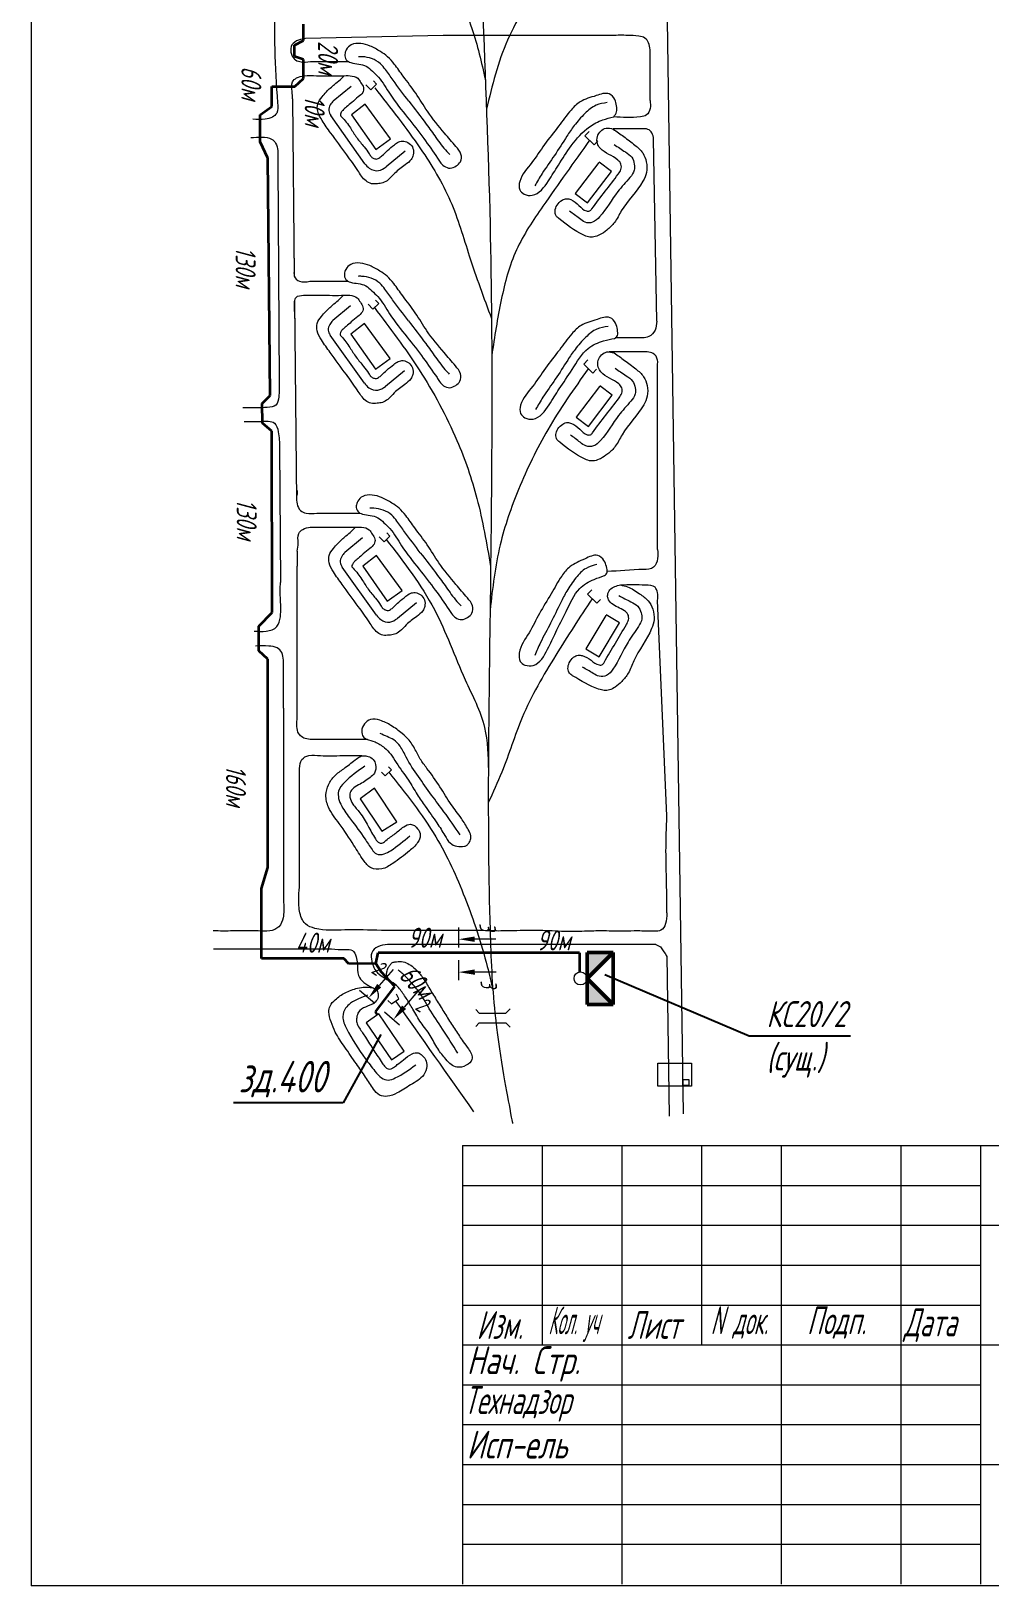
# Model space of a CAD drawing. Header units: millimetres. Extents: x 13096 to 18634, y -492 to 9335.
# Drawn here: x 13145 to 13632, y 790 to 1580 of the extents above; entities that cross this region are included whole.
import ezdxf
from ezdxf import colors
from ezdxf.entities.mleader import LeaderData, LeaderLine
from ezdxf.math import Vec2, Vec3

# ---------------------------------------------------------------- set-up
doc = ezdxf.new("R2010")
doc.units = ezdxf.units.MM
for name, color, linetype, lineweight in [('Линия выноска', 137, 'Continuous', 20), ('Линия связи (Вновь)', 3, 'Continuous', 60), ('Рамка толстая', 7, 'Continuous', 60), ('Строительный', 251, 'Continuous', 13), ('ТаБлица', 253, 'Continuous', 25), ('текст', 7, 'Continuous', 25), ('Щиты пульты (Вновь)', 5, 'Continuous', 50), ('Элемент эл. схем', 7, 'Continuous', 35)]:
    doc.layers.add(name, color=color, linetype=linetype, lineweight=lineweight)
doc.styles.add('Simplex', font='simplex.shx', dxfattribs={"width": 0.7, "oblique": 15})

# ---------------------------------------------------------------- blocks, each defined once
blk = doc.blocks.new('_None')
blk = doc.blocks.new('A$C4BB167BF')
at = {"layer": 'Щиты пульты (Вновь)', "true_color": 0xc7c8ca}
h = blk.add_hatch(color=9, dxfattribs=at)
h.paths.add_polyline_path([(0, 3), (0, 0), (3, 3)])
h.paths.add_polyline_path([(6, 3), (3, 3), (6, 0)])
at = {"layer": 'Щиты пульты (Вновь)', "color": 252, "true_color": 0x939598}
for p, q in [((0, 3), (0, 0)), ((6, 3), (0, 3)), ((0, 0), (3, 3)), ((3, 3), (6, 0)), ((6, 0), (6, 3)), ((0, 0), (6, 0))]:
    blk.add_line(p, q, dxfattribs=at)

msp = doc.modelspace()

# ---------------------------------------------------------------- linework, layer by layer
at = {"color": 18, "lineweight": 20, "true_color": 0x000000}
for p, q in [((13462.03855, 1115.93681), (13464.42842, 1114.76385)), ((13464.42842, 1114.76385), (13466.24351, 1112.34621)), ((13466.24351, 1112.34621), (13466.8894, 1111.39311)), ((13466.8894, 1111.39311), (13467.686, 1109.85004)), ((13363.86303, 1013.8227), (14113.11303, 1013.8227)), ((13363.86303, 1013.8227), (13363.86303, 791.0727)), ((13404.36303, 1013.8227), (13404.36303, 912.5727)), ((13444.86303, 1013.8227), (13444.86303, 791.0727)), ((13485.36303, 1013.8227), (13485.36303, 912.5727)), ((13525.86303, 1013.8227), (13525.86303, 791.0727)), ((13586.61303, 1013.8227), (13586.61303, 791.0727)), ((13627.11303, 1013.8227), (13627.11303, 791.0727)), ((13363.86303, 993.5727), (13627.11303, 993.5727)), ((13363.86303, 973.3227), (13627.11303, 973.3227)), ((13627.11303, 973.3227), (14113.11303, 973.3227)), ((13363.86303, 953.0727), (13627.11303, 953.0727)), ((13363.86303, 932.8227), (13627.11303, 932.8227)), ((13363.86303, 912.5727), (14113.11303, 912.5727)), ((13363.86303, 892.3227), (13627.11303, 892.3227)), ((13363.86303, 872.0727), (13627.11303, 872.0727)), ((13363.86303, 851.8227), (13627.11303, 851.8227)), ((13627.11303, 851.8227), (14113.11303, 851.8227)), ((13363.86303, 831.5727), (13627.11303, 831.5727)), ((13363.86303, 811.3227), (13627.11303, 811.3227))]:
    msp.add_line(p, q, dxfattribs=at)
for points in [[(13463.16458, 1055.66044), (13480.20995, 1055.66044), (13480.20995, 1043.98984), (13463.1074, 1043.98984)], [(13475.81958, 1047.41621), (13478.88568, 1047.41621), (13478.88568, 1044.3331), (13475.81958, 1044.3331)]]:
    msp.add_lwpolyline(points, close=True, dxfattribs=at)
at = {"layer": 'Линия связи (Вновь)', "color": 18, "lineweight": 35, "true_color": 0x000000}
for p, q in [((13282.98985, 1575.16981), (13282.98985, 1583.53185)), ((13278.54919, 1572.80881), (13282.98985, 1575.16981)), ((13278.54919, 1567.16986), (13278.54919, 1572.80881)), ((13283.12728, 1565.50379), (13278.54919, 1567.16986)), ((13283.12728, 1555.88733), (13283.12728, 1565.50379)), ((13266.97934, 1551.90475), (13278.65504, 1551.90475)), ((13266.97934, 1541.68046), (13266.97934, 1551.90475)), ((13278.65504, 1551.90475), (13283.12728, 1555.88733)), ((13261.07384, 1537.48996), (13266.97934, 1541.68046)), ((13261.07384, 1523.76547), (13261.07384, 1537.48996)), ((13265.01622, 1515.42546), (13261.07384, 1523.76547)), ((13266.13819, 1394.97221), (13265.01622, 1515.42546)), ((13262.12142, 1390.75506), (13266.13819, 1394.97221)), ((13262.14933, 1380.91783), (13262.12142, 1390.75506)), ((13266.93979, 1376.78037), (13262.14933, 1380.91783)), ((13267.11985, 1284.62829), (13266.93979, 1376.78037)), ((13260.419, 1277.71482), (13267.11985, 1284.62829)), ((13260.44729, 1265.09471), (13260.419, 1277.71482)), ((13264.90395, 1260.97901), (13260.44729, 1265.09471)), ((13264.86158, 1155.08855), (13264.90395, 1260.97901)), ((13261.75696, 1144.4181), (13264.86158, 1155.08855)), ((13261.792, 1108.84227), (13261.75563, 1144.45853)), ((13303.48635, 1108.86298), (13261.792, 1108.84227)), ((13306.18052, 1106.14616), (13303.48635, 1108.86298)), ((13319.77861, 1106.32142), (13306.18052, 1106.14616)), ((13319.77861, 1106.32142), (13320.96809, 1111.83494)), ((13322.45926, 1102.15004), (13319.77861, 1106.32142)), ((13423.34105, 1111.83494), (13320.96809, 1111.83494)), ((13423.34105, 1111.83494), (13423.34105, 1102.00432)), ((13329.46607, 1094.69307), (13322.45926, 1102.15004)), ((13319.71834, 1081.78413), (13329.46607, 1094.69307)), ((13320.68727, 1080.32577), (13319.71834, 1081.78413))]:
    msp.add_line(p, q, dxfattribs=at)
at = {"layer": 'Рамка толстая', "color": 18, "lineweight": 20, "true_color": 0x000000}
for p in [(13144.63392, 2123.26936), (14113.25892, 790.14436)]:
    msp.add_line(p, (13144.63392, 790.14436), dxfattribs=at)
at = {"layer": 'Строительный', "color": 18, "lineweight": 20, "true_color": 0x000000}
for p, q in [((13461.53734, 2010.26172), (13476.07845, 1029.96655)), ((13353.95694, 1577.83679), (13284.14874, 1576.24875)), ((13440.07104, 1577.83679), (13353.95694, 1577.83679)), ((13459.20806, 1544.75906), (13459.20806, 1570.55757)), ((13307.28774, 1551.92515), (13298.18792, 1544.47034)), ((13314.8049, 1552.75), (13317.31049, 1550.24441)), ((13317.31049, 1550.24441), (13320.20298, 1553.1369)), ((13320.20298, 1553.1369), (13318.56618, 1554.7737)), ((13277.50112, 1545.60872), (13278.39791, 1455.52909)), ((13314.27756, 1512.66319), (13296.91382, 1537.05942)), ((13426.10663, 1526.81989), (13428.30487, 1529.0728)), ((13430.76297, 1522.27655), (13426.10663, 1526.81989)), ((13444.36368, 1530.42296), (13440.46416, 1530.42296)), ((13462.53601, 1432.68897), (13460.96095, 1525.09389)), ((13334.71612, 1518.98086), (13324.99557, 1511.0422)), ((13432.6562, 1524.21687), (13430.76297, 1522.27655)), ((13269.96834, 1512.9831), (13270.70975, 1401.37852)), ((13278.52595, 1442.6671), (13279.53465, 1341.34619)), ((13307.02989, 1440.38866), (13297.93007, 1432.93386)), ((13315.87419, 1441.31172), (13318.37978, 1438.80613)), ((13318.37978, 1438.80613), (13321.27226, 1441.69862)), ((13321.27226, 1441.69862), (13319.63546, 1443.33542)), ((13314.01972, 1401.1267), (13296.65597, 1425.52294)), ((13455.37913, 1424.14345), (13441.47579, 1424.14345)), ((13457.67751, 1417.06367), (13438.43384, 1417.06367)), ((13334.45827, 1407.44437), (13324.73772, 1399.50572)), ((13425.44023, 1410.78798), (13427.63847, 1413.0409)), ((13430.09657, 1406.24464), (13425.44023, 1410.78798)), ((13431.98981, 1408.18497), (13430.09657, 1406.24464)), ((13462.97764, 1316.68186), (13462.97764, 1410.27033)), ((13270.83218, 1368.4429), (13271.3078, 1299.83625)), ((13313.11055, 1322.55729), (13304.01073, 1315.10248)), ((13321.58216, 1323.10405), (13324.08775, 1320.59846)), ((13324.08775, 1320.59846), (13326.98024, 1323.49095)), ((13326.98024, 1323.49095), (13325.34343, 1325.12775)), ((13279.78864, 1315.83414), (13279.86497, 1308.16634)), ((13279.86497, 1233.00905), (13279.86497, 1308.16634)), ((13320.10038, 1283.29533), (13302.73664, 1307.69157)), ((13427.39808, 1293.89164), (13429.59632, 1296.14456)), ((13340.53894, 1289.613), (13330.81838, 1281.67434)), ((13432.05442, 1289.3483), (13427.39808, 1293.89164)), ((13433.94765, 1291.28863), (13432.05442, 1289.3483)), ((13467.72396, 1181.27866), (13462.97764, 1290.76135)), ((13272.88003, 1236.11636), (13272.88003, 1260.38295)), ((13272.88003, 1236.11636), (13272.88003, 1139.09374)), ((13281.09441, 1146.78936), (13281.09441, 1201.53904)), ((13324.55539, 1201.61662), (13322.67012, 1203.50189)), ((13327.70814, 1204.76936), (13324.55539, 1201.61662)), ((13327.70814, 1204.76936), (13326.18473, 1206.29277)), ((13237.40204, 1113.86519), (13297.37182, 1113.86519)), ((13462.03855, 1115.93681), (13329.34689, 1115.93681)), ((13467.72396, 1110.16158), (13468.92497, 1028.78017)), ((13331.54047, 1088.39041), (13330.3399, 1090.69117)), ((13325.95283, 1087.60954), (13327.77568, 1085.78669)), ((13327.77568, 1085.78669), (13331.54047, 1088.39041)), ((13370.59656, 1082.95018), (13372.39976, 1081.14698)), ((13385.95615, 1081.14698), (13388.09471, 1083.28554)), ((13370.59656, 1074.30801), (13372.39976, 1076.11121)), ((13372.39976, 1081.14698), (13385.95615, 1081.14698)), ((13372.39976, 1076.11121), (13385.95615, 1076.11121)), ((13385.95615, 1076.11121), (13388.09471, 1073.97265))]:
    msp.add_line(p, q, dxfattribs=at)
for points in [[(13314.32039, 1542.93927), (13307.41075, 1537.52163), (13319.83062, 1519.78326), (13327.35251, 1525.20089), (13314.32039, 1542.93927)], [(13433.12813, 1513.19637), (13421.17543, 1497.4981), (13427.43088, 1492.73519), (13439.56593, 1508.67294), (13433.31048, 1513.43586)], [(13314.06254, 1431.40278), (13307.1529, 1425.98515), (13319.57277, 1408.24678), (13327.09466, 1413.66441), (13314.06254, 1431.40278)], [(13433.54901, 1399.52285), (13421.5963, 1383.82459), (13427.85175, 1379.06167), (13439.98681, 1394.99943), (13433.73136, 1399.76235)], [(13320.14321, 1313.57141), (13313.23356, 1308.15378), (13325.65343, 1290.4154), (13333.17532, 1295.83304), (13320.14321, 1313.57141)], [(13436.63349, 1283.12594), (13426.62207, 1266.12377), (13433.39711, 1262.13441), (13443.56126, 1279.39597), (13436.78623, 1283.38533)], [(13319.22947, 1195.33163), (13311.86122, 1189.90754), (13322.8748, 1173.48028), (13330.47573, 1178.36198), (13319.22947, 1195.33163)], [(13321.30199, 1080.73434), (13314.83423, 1076.24708), (13327.8577, 1057.47555), (13334.14546, 1061.83793), (13321.30199, 1080.73434)]]:
    msp.add_lwpolyline(points, dxfattribs=at)
msp.add_open_spline([(13404.45068, 2059.43562), (13395.06364, 2045.25591), (13404.45068, 2059.43562), (13368.1513, 1993.65141), (13371.93329, 1860.77405), (13368.14568, 1688.59428), (13380.10736, 1490.54367), (13378.1932, 1296.71058), (13376.06045, 1162.7757), (13379.64698, 1075.81382), (13389.28079, 1025.13676), (13389.28079, 1025.13676), (13389.28079, 1025.13676), (13389.28079, 1025.13676), (13389.28079, 1025.13676), (13389.28079, 1025.13676), (13389.28079, 1025.13676), (13389.28079, 1025.13676), (13389.28079, 1025.13676)], degree=3, knots=[0, 0, 0, 0, 25.836333109, 49.871244762, 76.873917157, 116.334767859, 166.936096042, 211.721259242, 248.246118291, 257.850777941, 271.152471293, 282.284588503, 290.662390358, 305.749777897, 312.760031631, 324.633986925, 330.142951601, 332.123990533, 332.123990533, 332.123990533, 332.123990533], dxfattribs=at)
for points in [[(13318.40862, 1667.75266), (13339.86701, 1640.63217), (13356.93031, 1608.34589), (13368.57578, 1581.39692), (13375.4801, 1555.3096)], [(13427.0805, 1638.20095), (13405.97676, 1607.74658), (13386.7489, 1575.41811), (13376.04626, 1540.33345)], [(13268.19958, 1596.47153), (13269.90947, 1543.54446), (13269.44126, 1538.38368), (13267.37285, 1536.31527), (13263.55782, 1535.25502), (13257.25281, 1535.25502)], [(13284.14874, 1576.24875), (13280.58916, 1575.40793), (13277.12708, 1572.96903), (13276.68322, 1569.24416), (13278.41426, 1565.81941), (13281.25495, 1564.48909), (13286.62561, 1564.48909)], [(13351.17673, 1515.53657), (13344.21699, 1525.41105), (13335.98687, 1536.0788), (13327.07516, 1547.9288), (13321.10967, 1556.63934), (13318.11191, 1559.6371), (13314.94603, 1562.19231), (13311.1724, 1563.27236), (13307.18808, 1563.99897), (13304.81227, 1565.429), (13304.08497, 1568.17748), (13304.81227, 1570.51527), (13307.31363, 1573.01663), (13312.14941, 1573.68252), (13316.95589, 1572.41886), (13322.12898, 1569.63234), (13325.7971, 1567.01022), (13329.19681, 1563.2989), (13333.76092, 1557.0443), (13340.13583, 1548.4008), (13346.02242, 1539.26185), (13354.73613, 1528.23551), (13360.54594, 1521.43055), (13363.09895, 1517.48608), (13362.78352, 1513.66545), (13360.65709, 1511.53903), (13357.64703, 1510.38436), (13354.48717, 1511.41582), (13352.47806, 1513.47152), (13351.17673, 1515.53657)], [(13459.20806, 1570.55757), (13458.45543, 1573.98389), (13456.59735, 1576.45548), (13453.4332, 1577.44045), (13447.80968, 1577.83679), (13440.07104, 1577.83679)], [(13286.62561, 1564.48909), (13292.74961, 1564.48909), (13299.31785, 1564.48909), (13303.77486, 1564.48909), (13305.98529, 1564.48909)], [(13336.61026, 1544.38415), (13328.61191, 1555.04171), (13324.72278, 1560.46544), (13322.16248, 1563.42367), (13317.70103, 1566.03187), (13312.94911, 1566.96193), (13311.03167, 1566.96193)], [(13277.50112, 1545.60872), (13277.23686, 1549.34727), (13277.50112, 1554.19081), (13279.56954, 1556.25923), (13283.38456, 1557.31948), (13289.68958, 1557.31948)], [(13289.68958, 1557.31948), (13296.54471, 1557.31948), (13302.64824, 1557.31948), (13306.78559, 1557.31948), (13310.61623, 1556.03217), (13312.20553, 1553.79296), (13313.55418, 1551.30077), (13313.14666, 1548.81728), (13310.92689, 1546.59751), (13307.60433, 1543.78789), (13304.9777, 1541.52648), (13302.99845, 1539.73667), (13302.08559, 1538.3974), (13301.87446, 1537.2758), (13302.42205, 1536.5183), (13306.86474, 1530.83238), (13310.1357, 1525.8767), (13313.85237, 1521.22304), (13316.43482, 1517.7397), (13317.58701, 1516.09691), (13318.872, 1515.29021), (13320.4956, 1515.09071), (13321.38989, 1515.54176), (13323.02805, 1516.75979), (13325.72503, 1519.35068), (13329.26545, 1522.24302), (13331.46591, 1523.73081), (13333.99977, 1524.13052), (13336.80035, 1522.97581), (13338.70174, 1520.44435), (13338.83122, 1517.14217), (13337.80278, 1514.83026), (13334.77402, 1512.04834), (13329.47085, 1507.81183), (13326.12958, 1504.47057), (13323.41684, 1502.93928), (13320.69168, 1502.50498), (13317.60018, 1502.50498), (13314.85771, 1503.87491), (13310.64491, 1509.23115), (13305.09877, 1517.08674), (13296.86702, 1528.30458), (13292.47589, 1534.62999), (13290.30759, 1539.3016), (13290.30759, 1542.96193), (13292.46703, 1546.58305), (13294.66863, 1549.15479)], [(13294.66863, 1549.15479), (13298.79468, 1552.92747), (13301.67757, 1555.33251), (13303.69764, 1557.35258)], [(13319.33495, 1551.11244), (13342.50649, 1520.24625), (13357.67063, 1493.77336), (13367.32544, 1465.80088), (13378.60481, 1433.98446)], [(13440.71083, 1536.45164), (13435.15597, 1534.87714), (13428.4179, 1531.43796), (13419.15092, 1521.71453), (13412.58975, 1511.90194), (13407.49604, 1503.87619), (13399.3203, 1496.59013), (13395.12849, 1497.22994), (13392.97151, 1499.38692), (13392.97151, 1503.63304), (13399.12079, 1513.27569), (13405.55394, 1522.39984), (13412.65985, 1531.66091), (13419.03252, 1539.92612), (13423.72875, 1544.13442), (13431.82128, 1547.21714), (13438.40009, 1548.08961), (13441.25151, 1545.23819), (13442.12615, 1542.0405), (13442.12615, 1539.01593), (13440.71083, 1536.45164)], [(13298.18792, 1544.47034), (13296.69434, 1542.54616), (13295.91913, 1539.65678), (13296.91382, 1537.05942)], [(13336.61026, 1544.38415), (13345.41634, 1532.8122), (13350.3954, 1525.94286), (13355.9277, 1518.83664), (13357.42864, 1517.33569)], [(13437.42774, 1543.6619), (13431.77997, 1542.32983), (13426.06206, 1538.15531), (13420.64785, 1531.99334), (13416.9092, 1526.59472), (13410.60703, 1516.87324), (13404.32039, 1507.66092), (13400.60062, 1501.43367)], [(13459.20806, 1544.75906), (13459.20806, 1540.64572), (13457.41828, 1537.39869), (13454.23588, 1536.45164), (13440.71083, 1536.45164)], [(13256.27231, 1525.95347), (13261.99612, 1526.10156), (13266.83967, 1525.17155), (13268.90809, 1523.10314), (13269.96834, 1519.28811), (13269.96834, 1512.9831)], [(13428.4348, 1524.54822), (13404.71349, 1491.02625), (13391.28827, 1468.8323), (13383.58277, 1443.57314), (13378.72589, 1415.23895)], [(13440.46416, 1530.21125), (13436.79459, 1530.68448), (13434.15872, 1529.23423), (13432.41433, 1526.44692), (13432.41433, 1522.91919), (13433.80687, 1520.53425), (13442.85835, 1514.47251), (13444.39179, 1512.42884), (13444.39179, 1509.71189), (13443.03202, 1507.3781), (13429.50765, 1489.6411), (13428.50364, 1488.63709), (13426.87341, 1488.63709), (13423.05757, 1491.46915), (13418.86635, 1494.39114), (13416.86738, 1494.852), (13414.43787, 1494.0839), (13411.90905, 1491.55507), (13410.89302, 1488.69888), (13411.41581, 1486.24095), (13412.82979, 1484.82696), (13425.13832, 1476.48186), (13427.9009, 1475.45788), (13430.59586, 1475.45788), (13433.54953, 1476.47022), (13437.21466, 1478.88262), (13441.07665, 1482.74461), (13444.56188, 1488.63644), (13455.53091, 1503.79267), (13457.33424, 1508.18635), (13457.23518, 1513.57459), (13455.47795, 1518.10697), (13451.51773, 1522.06719), (13445.81467, 1526.41406), (13440.46416, 1530.21125)], [(13460.96095, 1525.09389), (13460.12325, 1528.26172), (13458.03481, 1530.09228), (13454.99665, 1530.42296), (13444.36368, 1530.42296)], [(13440.9668, 1522.42127), (13446.61886, 1518.62378), (13449.8911, 1515.91599), (13451.18017, 1512.41569), (13451.18017, 1509.36184), (13448.96741, 1505.69644), (13442.7845, 1498.44877), (13433.54202, 1485.69026), (13429.93201, 1482.91257), (13426.20026, 1482.91257), (13423.25281, 1484.78627), (13418.26161, 1488.51448)], [(13314.27756, 1512.66319), (13316.48712, 1510.37915), (13321.17021, 1509.14851), (13324.99557, 1511.0422)], [(13278.30704, 1464.65667), (13278.31637, 1463.71901), (13278.33585, 1461.76298), (13278.3662, 1458.71438), (13278.39791, 1455.52909), (13280.9971, 1452.95261), (13286.36776, 1452.95261)], [(13350.91888, 1404.00009), (13343.95914, 1413.87457), (13335.72902, 1424.54232), (13326.81731, 1436.39232), (13320.85183, 1445.10286), (13317.85407, 1448.10062), (13314.68818, 1450.65582), (13310.91455, 1451.73588), (13306.93023, 1452.46249), (13304.55442, 1453.89251), (13303.82712, 1456.641), (13304.55442, 1458.97878), (13307.05578, 1461.48014), (13311.89156, 1462.14604), (13316.69805, 1460.88237), (13321.87113, 1458.09585), (13325.53925, 1455.47374), (13328.93896, 1451.76241), (13333.50307, 1445.50781), (13339.87798, 1436.86432), (13345.76457, 1427.72536), (13354.47828, 1416.69903), (13360.28809, 1409.89407), (13362.8411, 1405.94959), (13362.52567, 1402.12897), (13360.39924, 1400.00254), (13357.38918, 1398.84788), (13354.22932, 1399.87933), (13352.22021, 1401.93503), (13350.91888, 1404.00009)], [(13336.35241, 1432.84767), (13328.35406, 1443.50523), (13324.46493, 1448.92896), (13321.90463, 1451.88719), (13317.44319, 1454.49539), (13312.69126, 1455.42545), (13310.77382, 1455.42545)], [(13278.61138, 1434.08586), (13278.57414, 1437.82666), (13278.52595, 1442.6671), (13279.31169, 1444.72274), (13283.12671, 1445.783), (13289.43173, 1445.783)], [(13286.36776, 1452.95261), (13292.49176, 1452.95261), (13299.06, 1452.95261), (13303.51702, 1452.95261), (13305.72744, 1452.95261)], [(13289.43173, 1445.783), (13296.28686, 1445.783), (13302.39039, 1445.783), (13306.52774, 1445.783), (13310.35838, 1444.49569), (13311.94768, 1442.25648), (13313.29633, 1439.76428), (13312.88882, 1437.2808), (13310.66904, 1435.06102), (13307.34648, 1432.25141), (13304.71985, 1429.99), (13302.7406, 1428.20018), (13301.82774, 1426.86092), (13301.61662, 1425.73931), (13302.1642, 1424.98182), (13306.60689, 1419.29589), (13309.87785, 1414.34022), (13313.59452, 1409.68655), (13316.17697, 1406.20322), (13317.32917, 1404.56042), (13318.61415, 1403.75373), (13320.23775, 1403.55422), (13321.13204, 1404.00528), (13322.7702, 1405.2233), (13325.46718, 1407.81419), (13329.00761, 1410.70654), (13331.20806, 1412.19432), (13333.74192, 1412.59403), (13336.5425, 1411.43933), (13338.44389, 1408.90787), (13338.57337, 1405.60569), (13337.54493, 1403.29377), (13334.51617, 1400.51186), (13329.213, 1396.27535), (13325.87173, 1392.93408), (13323.159, 1391.40279), (13320.43383, 1390.9685), (13317.34233, 1390.9685), (13314.59986, 1392.33843), (13310.38706, 1397.69467), (13304.84093, 1405.55025), (13296.60917, 1416.7681), (13292.21804, 1423.0935), (13290.04974, 1427.76511), (13290.04974, 1431.42544), (13292.20918, 1435.04656), (13294.41078, 1437.6183)], [(13294.41078, 1437.6183), (13298.53683, 1441.39099), (13301.41973, 1443.79603), (13303.43979, 1445.81609)], [(13319.0771, 1439.57595), (13341.80644, 1407.93123), (13361.05081, 1371.99058), (13371.1854, 1342.58819), (13378.15156, 1308.06996)], [(13297.93007, 1432.93386), (13296.43649, 1431.00967), (13295.66128, 1428.1203), (13296.65597, 1425.52294)], [(13336.35241, 1432.84767), (13345.1585, 1421.27572), (13350.13755, 1414.40637), (13355.66985, 1407.30016), (13357.1708, 1405.79921)], [(13441.1317, 1423.86829), (13435.57685, 1422.63177), (13427.75856, 1418.84467), (13419.5718, 1408.04101), (13413.01062, 1398.22843), (13407.91692, 1390.20268), (13399.74117, 1382.91662), (13395.54936, 1383.55643), (13393.39238, 1385.71341), (13393.39238, 1389.95953), (13399.54166, 1399.60218), (13405.97481, 1408.72633), (13413.08073, 1417.9874), (13419.4534, 1426.25261), (13424.14963, 1430.4609), (13432.24215, 1433.54363), (13438.82097, 1434.4161), (13441.67239, 1431.56468), (13442.54703, 1428.36698), (13442.54703, 1425.34242), (13441.1317, 1423.86829)], [(13437.84861, 1429.98839), (13432.20085, 1428.65632), (13426.48294, 1424.48179), (13421.06872, 1418.31983), (13417.33008, 1412.9212), (13411.0279, 1403.19973), (13404.74127, 1393.98741), (13401.02149, 1387.76016)], [(13462.53601, 1432.68897), (13461.74408, 1428.07063), (13458.48711, 1424.81365), (13455.37913, 1424.14345)], [(13440.88504, 1416.53774), (13437.21546, 1417.01097), (13434.5796, 1415.56072), (13432.83521, 1412.77341), (13432.83521, 1409.24568), (13434.22774, 1406.86074), (13443.27922, 1400.799), (13444.81266, 1398.75533), (13444.81266, 1396.03837), (13443.4529, 1393.70458), (13429.92853, 1375.96759), (13428.92452, 1374.96358), (13427.29429, 1374.96358), (13423.47845, 1377.79564), (13419.28723, 1380.71763), (13417.28825, 1381.17849), (13414.85875, 1380.41039), (13412.32992, 1377.88156), (13411.3139, 1375.02536), (13411.83669, 1372.56743), (13413.25067, 1371.15345), (13425.5592, 1362.80835), (13428.32178, 1361.78437), (13431.01673, 1361.78437), (13433.9704, 1362.79671), (13437.63554, 1365.20911), (13441.49752, 1369.0711), (13444.98276, 1374.96293), (13455.95179, 1390.11916), (13457.75512, 1394.51284), (13457.65606, 1399.90108), (13455.89883, 1404.43346), (13451.93861, 1408.39368), (13446.23555, 1412.74055), (13440.88504, 1416.53774)], [(13462.97764, 1410.27033), (13462.97764, 1412.90514), (13460.82107, 1416.21407), (13457.67751, 1417.06367)], [(13427.7684, 1408.51631), (13407.19207, 1377.50068), (13392.39156, 1347.20633), (13383.00585, 1319.07586), (13377.87137, 1285.90216)], [(13441.38767, 1408.74776), (13447.03973, 1404.95026), (13450.31197, 1402.24248), (13451.60104, 1398.74218), (13451.60104, 1395.68833), (13449.38828, 1392.02293), (13443.20538, 1384.77526), (13433.9629, 1372.01675), (13430.35288, 1369.23906), (13426.62113, 1369.23906), (13423.67369, 1371.11276), (13418.68248, 1374.84097)], [(13270.70975, 1401.37852), (13270.51317, 1394.17835), (13269.07164, 1390.0546), (13264.68155, 1388.81093), (13259.23273, 1388.69341), (13252.25678, 1388.69341)], [(13314.01972, 1401.1267), (13316.22927, 1398.84267), (13320.91236, 1397.61203), (13324.73772, 1399.50572)], [(13252.91803, 1381.725), (13261.30727, 1381.725), (13268.30577, 1380.8286), (13270.2409, 1376.46738), (13270.83218, 1368.4429)], [(13279.66541, 1346.85418), (13279.84889, 1346.01337), (13279.5431, 1343.57446), (13279.82311, 1339.84959), (13281.55415, 1336.42484), (13284.39483, 1335.09453), (13289.7655, 1335.09453)], [(13356.99955, 1286.16872), (13350.03981, 1296.04319), (13341.80968, 1306.71094), (13332.89797, 1318.56094), (13326.93249, 1327.27149), (13323.93473, 1330.26925), (13320.76884, 1332.82445), (13316.99522, 1333.90451), (13313.01089, 1334.63112), (13310.63508, 1336.06114), (13309.90778, 1338.80962), (13310.63508, 1341.14741), (13313.13644, 1343.64877), (13317.97222, 1344.31467), (13322.77871, 1343.051), (13327.9518, 1340.26448), (13331.61991, 1337.64237), (13335.01962, 1333.93104), (13339.58373, 1327.67644), (13345.95865, 1319.03295), (13351.84524, 1309.89399), (13360.55894, 1298.86766), (13366.36876, 1292.06269), (13368.92176, 1288.11822), (13368.60633, 1284.29759), (13366.47991, 1282.17117), (13363.46984, 1281.01651), (13360.30999, 1282.04796), (13358.30087, 1284.10366), (13356.99955, 1286.16872)], [(13289.7655, 1335.09453), (13298.57242, 1335.12124), (13305.14066, 1335.12124), (13309.59768, 1335.12124), (13311.8081, 1335.12124)], [(13342.43307, 1315.0163), (13334.43473, 1325.67385), (13330.54559, 1331.09758), (13327.98529, 1334.05581), (13323.52385, 1336.66402), (13318.77192, 1337.59408), (13316.85448, 1337.59408)], [(13279.78864, 1315.83414), (13280.37675, 1319.9527), (13280.64101, 1324.79625), (13282.70942, 1326.86466), (13286.52445, 1327.92491), (13292.82946, 1327.92491)], [(13292.82946, 1327.92491), (13302.36752, 1327.95162), (13308.47105, 1327.95162), (13312.60841, 1327.95162), (13316.43904, 1326.66432), (13318.02835, 1324.42511), (13319.37699, 1321.93291), (13318.96948, 1319.44943), (13316.7497, 1317.22965), (13313.42714, 1314.42003), (13310.80051, 1312.15863), (13308.82126, 1310.36881), (13307.90841, 1309.02955), (13307.69728, 1307.90794), (13308.24487, 1307.15045), (13312.68755, 1301.46452), (13315.95851, 1296.50885), (13319.67518, 1291.85518), (13322.25764, 1288.37185), (13323.40983, 1286.72905), (13324.69481, 1285.92236), (13326.31842, 1285.72285), (13327.2127, 1286.17391), (13328.85087, 1287.39193), (13331.54784, 1289.98282), (13335.08827, 1292.87517), (13337.28873, 1294.36295), (13339.82258, 1294.76266), (13342.62316, 1293.60796), (13344.52455, 1291.07649), (13344.65404, 1287.77431), (13343.62559, 1285.4624), (13340.59683, 1282.68048), (13335.29366, 1278.44397), (13331.9524, 1275.10271), (13329.23966, 1273.57142), (13326.51449, 1273.13712), (13323.42299, 1273.13712), (13320.68053, 1274.50706), (13316.46772, 1279.8633), (13310.92159, 1287.71888), (13302.68983, 1298.93673), (13298.2987, 1305.26213), (13296.1304, 1309.93374), (13296.1304, 1313.59407), (13298.28985, 1317.21519), (13300.49145, 1319.78693)], [(13300.49145, 1319.78693), (13304.6175, 1323.55962), (13307.50039, 1325.96465), (13309.52045, 1327.98472)], [(13325.15777, 1321.74458), (13349.59521, 1286.12363), (13365.21917, 1250.5027), (13375.0384, 1226.25107), (13377.00105, 1204.41675)], [(13304.01073, 1315.10248), (13302.51715, 1313.1783), (13301.74195, 1310.28893), (13302.73664, 1307.69157)], [(13342.43307, 1315.0163), (13351.23916, 1303.44434), (13356.21822, 1296.575), (13361.75051, 1289.46879), (13363.25146, 1287.96784)], [(13436.10399, 1303.37158), (13430.73445, 1301.48652), (13423.41914, 1296.801), (13416.56811, 1285.10462), (13411.21399, 1274.58468), (13407.10563, 1266.01263), (13399.84935, 1257.81045), (13395.61128, 1257.94981), (13393.21425, 1259.83644), (13392.71188, 1264.05273), (13397.6771, 1274.3552), (13402.98555, 1284.1764), (13408.94584, 1294.21316), (13414.29585, 1303.17429), (13418.46119, 1307.90866), (13426.13215, 1311.92719), (13432.56153, 1313.5719), (13435.73029, 1311.07788), (13436.97712, 1308.00612), (13437.33497, 1305.0028), (13436.10399, 1303.37158)], [(13462.97764, 1316.68186), (13462.97764, 1312.05264), (13460.91695, 1307.62022), (13455.88879, 1306.51212), (13437.43053, 1305.40833)], [(13432.11987, 1309.06025), (13426.66937, 1307.06932), (13421.48553, 1302.24761), (13416.83839, 1295.48835), (13413.76474, 1289.6853), (13408.65702, 1279.28647), (13403.50449, 1269.39506), (13400.54762, 1262.77145)], [(13257.97693, 1275.19865), (13264.12559, 1275.19865), (13269.55622, 1277.50719), (13271.3078, 1282.42886), (13271.3078, 1292.28969), (13271.3078, 1299.83625)], [(13444.1659, 1298.62827), (13441.27869, 1297.85143), (13438.71501, 1296.21742), (13437.63694, 1293.69277), (13437.82815, 1291.70606), (13439.6004, 1289.26098), (13446.14438, 1285.54435), (13447.90884, 1283.69646), (13448.2303, 1280.99859), (13447.1562, 1278.52031), (13435.82537, 1259.30777), (13434.9472, 1258.19202), (13433.32842, 1257.99914), (13429.20431, 1260.35984), (13424.69681, 1262.76542), (13422.65735, 1262.98655), (13420.33579, 1261.93639), (13418.12392, 1259.12613), (13417.45296, 1256.16978), (13418.26289, 1253.79097), (13419.83423, 1252.55422), (13433.04365, 1245.724), (13435.90798, 1245.03406), (13438.58401, 1245.35291), (13441.39715, 1246.70761), (13444.75112, 1249.53671), (13448.12906, 1253.82849), (13450.89272, 1260.09129), (13459.99151, 1276.43886), (13461.26234, 1281.01504), (13460.52647, 1286.35372), (13458.24534, 1290.64636), (13453.84438, 1294.11021), (13447.66708, 1297.75179), (13444.1659, 1298.62827)], [(13462.97764, 1290.76135), (13462.97764, 1294.81717), (13461.68571, 1297.45842), (13456.91659, 1298.59779), (13444.31978, 1298.59779)], [(13429.72625, 1291.61997), (13411.21375, 1262.92542), (13394.21773, 1231.27027), (13383.85341, 1203.59108), (13376.97103, 1188.06272)], [(13443.32566, 1293.21348), (13449.38732, 1290.11137), (13452.95695, 1287.80976), (13454.6511, 1284.48657), (13455.01241, 1281.45416), (13453.24886, 1277.5527), (13447.96689, 1269.62442), (13440.29884, 1255.862), (13437.04282, 1252.6767), (13433.33728, 1252.23518), (13430.18885, 1253.747), (13424.79161, 1256.8585)], [(13320.10038, 1283.29533), (13322.30993, 1281.01129), (13326.99302, 1279.78065), (13330.81838, 1281.67434)], [(13272.88003, 1260.38295), (13272.00202, 1264.30959), (13269.65461, 1266.657), (13265.41416, 1267.6004), (13258.69217, 1267.6004)], [(13315.6647, 1220.15715), (13306.27246, 1220.15715), (13293.07753, 1220.15715), (13287.28192, 1220.15715), (13283.9554, 1220.6231), (13281.50901, 1222.03607), (13280.24761, 1223.86911), (13279.71208, 1227.76433), (13279.86497, 1233.00905)], [(13364.91641, 1165.94255), (13360.98828, 1165.94255), (13357.6182, 1167.56389), (13354.9089, 1171.3269), (13350.878, 1177.73063), (13344.91708, 1186.20216), (13340.88618, 1192.14378), (13336.38542, 1199.49167), (13330.22702, 1208.36539), (13327.38558, 1212.72256), (13324.20417, 1215.90396), (13319.42767, 1218.87908), (13315.08051, 1220.32888), (13313.39435, 1221.6284), (13312.65448, 1224.3465), (13314.09277, 1228.09512), (13317.17352, 1230.26805), (13321.90925, 1229.89036), (13327.51926, 1227.23359), (13333.2568, 1223.15512), (13336.70421, 1219.82995), (13340.25728, 1214.13697), (13342.40655, 1210.17), (13345.79443, 1205.47513), (13352.41474, 1196.08243), (13358.12482, 1187.07584), (13363.29788, 1180.06241), (13366.80628, 1174.33468), (13368.05653, 1171.16951), (13367.79448, 1168.68498), (13366.70231, 1167.08544), (13365.57011, 1166.128), (13364.91641, 1165.94255)], [(13362.69236, 1171.70381), (13354.42911, 1183.39903), (13348.15439, 1191.90571), (13341.47376, 1201.29016), (13335.22187, 1211.17918), (13332.14305, 1216.71496), (13328.90522, 1219.95279), (13325.66449, 1221.59342), (13321.94175, 1223.23569)], [(13281.09441, 1201.53904), (13281.09441, 1205.37807), (13282.29081, 1210.04874), (13285.76172, 1211.95948), (13291.64102, 1211.95948), (13302.85199, 1211.95948), (13309.2159, 1211.95948), (13313.93129, 1211.91986)], [(13309.2463, 1209.74669), (13303.49304, 1205.28369), (13298.97584, 1201.73572), (13295.74919, 1197.13732), (13294.4636, 1191.94919), (13295.79225, 1185.69158), (13301.22513, 1177.43618), (13308.66927, 1166.34619), (13313.54131, 1158.82199), (13317.43875, 1154.92454), (13322.79504, 1154.38587), (13328.51021, 1157.18323), (13336.92758, 1163.59785), (13341.06624, 1167.7365), (13342.41254, 1171.40993), (13341.05107, 1174.83381), (13337.4831, 1177.08514), (13334.00043, 1175.82698), (13329.6873, 1172.34166), (13324.98867, 1168.82803), (13323.33793, 1167.59766), (13321.65357, 1167.59766), (13319.60639, 1169.64923), (13315.89924, 1176.17652), (13311.64638, 1182.96285), (13308.15363, 1187.34492), (13306.66324, 1190.78373), (13306.66324, 1192.61091), (13307.91154, 1194.90213), (13311.07688, 1197.06085), (13316.91242, 1200.8129), (13319.07131, 1202.9718), (13319.65976, 1207.36014), (13318.49084, 1209.94142), (13315.85989, 1211.55726), (13313.662, 1211.91403), (13311.71116, 1211.40358), (13309.2463, 1209.74669)], [(13314.19186, 1206.54231), (13303.84066, 1198.30286), (13300.93151, 1193.94473), (13300.93151, 1190.20736), (13302.46664, 1186.26549), (13307.02993, 1179.58202), (13314.27494, 1169.6199), (13317.88154, 1164.25343), (13320.14468, 1161.99029), (13324.01818, 1161.99029), (13327.29929, 1163.63729), (13337.07393, 1171.25602)], [(13326.39678, 1203.458), (13350.29348, 1170.70052), (13365.06407, 1139.81467), (13376.46133, 1104.74252), (13379.28476, 1092.86285)], [(13467.72396, 1132.0649), (13467.51367, 1149.87859), (13467.2716, 1163.31633), (13467.72396, 1181.27866)], [(13467.72396, 1132.0649), (13464.66047, 1123.23756), (13461.36989, 1122.70449), (13452.99268, 1122.88255), (13445.6849, 1122.70449), (13435.88179, 1122.88255), (13427.3263, 1122.73865), (13415.73041, 1122.62088), (13403.02315, 1123.08688), (13389.8325, 1122.97038), (13381.14958, 1122.85387), (13372.49771, 1123.08688), (13359.49066, 1123.08688), (13343.85894, 1123.08688), (13322.62952, 1123.17429), (13304.05047, 1123.39118), (13288.89933, 1124.1608), (13284.04977, 1126.46415), (13281.09441, 1132.8972), (13280.69274, 1140.36221), (13281.09441, 1146.78936)], [(13272.88003, 1139.09374), (13273.0458, 1133.03736), (13272.68009, 1129.60399), (13270.52229, 1125.04184), (13265.93914, 1122.86999), (13259.95733, 1122.86999), (13247.23119, 1122.86999), (13237.12716, 1122.86999)], [(13297.37182, 1113.86519), (13304.23877, 1113.39421), (13307.90555, 1112.94153), (13309.80289, 1109.79021), (13310.44661, 1106.21805), (13311.01499, 1100.20895), (13317.99578, 1094.09796)], [(13329.34689, 1115.93681), (13325.83051, 1115.93681), (13320.77936, 1114.82772), (13317.74442, 1111.79278), (13317.74442, 1107.51333), (13319.3605, 1103.31746), (13326.48761, 1097.64182)], [(13325.22205, 1100.8499), (13325.9717, 1098.56319), (13329.53395, 1095.80064), (13331.85175, 1093.48283), (13335.22878, 1088.65424), (13338.62277, 1083.16551), (13342.78274, 1076.2614), (13347.46654, 1069.7598), (13351.28368, 1063.07572), (13355.47569, 1057.67958), (13358.14311, 1055.01216), (13360.9943, 1053.70272), (13365.69867, 1054.60655), (13368.63745, 1057.54532), (13366.92, 1062.92182), (13364.25388, 1066.62349), (13360.33387, 1072.46249), (13356.32337, 1078.66145), (13352.51395, 1084.80971), (13348.60706, 1091.09537), (13345.03496, 1097.02409), (13341.89105, 1101.42771), (13338.96136, 1104.3574), (13332.89883, 1107.36823), (13329.49619, 1107.10158), (13327.98358, 1106.65313), (13326.8589, 1105.35349), (13325.93828, 1103.8459), (13325.52195, 1102.59823), (13325.22205, 1100.8499)], [(13361.47355, 1060.72874), (13353.73523, 1073.05351), (13347.00002, 1083.37538), (13341.60799, 1092.12978), (13337.06978, 1097.54116), (13333.02592, 1101.50543), (13331.14916, 1103.02091)], [(13317.99578, 1094.09796), (13315.91119, 1094.30288), (13314.40679, 1094.30288), (13310.5433, 1093.75641), (13304.18211, 1091.44206), (13299.17506, 1087.9622), (13296.55607, 1084.73928), (13295.98338, 1081.70257), (13297.10337, 1076.71041), (13299.18914, 1071.52631), (13304.05369, 1063.85835), (13309.9153, 1055.314), (13314.64243, 1048.63088), (13318.66679, 1042.54586), (13321.71822, 1039.49443), (13325.74259, 1038.89729), (13330.59294, 1040.55055), (13337.50818, 1044.65919), (13344.13243, 1049.7934), (13345.67107, 1054.11483), (13345.031, 1057.59189), (13343.27014, 1059.69099), (13341.2723, 1060.94619), (13338.26771, 1060.43181), (13333.80845, 1057.39206), (13330.7421, 1054.94437), (13328.84359, 1053.53787), (13327.55352, 1052.80938), (13326.03909, 1052.80938), (13324.66099, 1053.73008), (13323.0818, 1055.76668), (13318.81362, 1062.18178), (13314.54696, 1068.87473), (13311.49136, 1073.5527), (13310.12086, 1076.36451), (13310.12086, 1078.78445), (13311.03312, 1081.67582), (13314.65467, 1084.2363), (13319.46767, 1086.7191), (13321.0441, 1089.36983), (13320.88262, 1091.4743), (13320.44642, 1092.71503), (13318.99519, 1093.6881), (13317.99578, 1094.09796)], [(13315.55401, 1090.18109), (13306.99217, 1086.14244), (13304.46042, 1083.61069), (13303.08161, 1079.39424), (13304.95027, 1073.25444), (13314.46813, 1058.0321), (13319.35632, 1051.63906), (13322.77894, 1048.21644), (13326.0658, 1047.14278), (13329.67961, 1048.20099), (13340.08486, 1054.86153)], [(13329.82579, 1087.25627), (13369.48352, 1031.0227)]]:
    msp.add_spline(points, degree=3, dxfattribs=at)
at = {"layer": 'Щиты пульты (Вновь)', "color": 18, "lineweight": 20, "true_color": 0x000000}
msp.add_circle((13423.83821, 1098.7344), 3.3075, dxfattribs=at)
at = {"layer": 'Элемент эл. схем', "color": 18, "lineweight": 20, "true_color": 0x000000}
for p, q in [((13361.84661, 1124.66922), (13361.86162, 1114.54596)), ((13380.873, 1118.69915), (13370.1055, 1118.68319)), ((13361.87141, 1107.94597), (13361.88642, 1097.82271)), ((13328.58515, 1103.21191), (13321.53145, 1095.07652)), ((13380.8978, 1101.9759), (13370.1303, 1101.95993)), ((13311.59495, 1092.77265), (13319.24358, 1086.14098)), ((13341.22041, 1092.25664), (13334.16671, 1084.12124)), ((13324.23021, 1081.81738), (13331.87884, 1075.18571))]:
    msp.add_line(p, q, dxfattribs=at)
for points in [[(13370.10346, 1120.05819), (13370.10754, 1117.30819), (13361.85551, 1118.67095)], [(13370.12826, 1103.33493), (13370.13234, 1100.58494), (13361.88031, 1101.9477)], [(13320.49257, 1095.97727), (13322.57033, 1094.17577), (13316.12694, 1088.84323)], [(13333.12783, 1085.022), (13335.20559, 1083.22049), (13328.7622, 1077.88796)]]:
    msp.add_solid(points, dxfattribs=at)

# ---------------------------------------------------------------- block references
at = {"color": 18, "lineweight": 20, "true_color": 0x000000, "xscale": 4.41, "yscale": 4.41, "zscale": 4.41, "rotation": 90}
msp.add_blockref('A$C4BB167BF', (13440.37558, 1085.50461), dxfattribs=at)

# ---------------------------------------------------------------- texts
at = {"color": 18, "lineweight": 20, "true_color": 0x000000, "style": 'Simplex', "oblique": 15}
for s, width, p in [('Кол. уч', 0.4, (13407.41697, 917.9727)), ('N', 0.5, (13489.93494, 917.9727)), ('Подп.', 0.6, (13538.93509, 917.9727)), ('Изм.', 0.6, (13371.06259, 915.6102)), ('Лист', 0.6, (13447.7374, 915.6102)), ('док.', 0.5, (13501.20899, 917.9727)), ('Дата', 0.6, (13588.1387, 916.9602)), ('Нач. Стр.', 0.7, (13366.02303, 897.7227)), ('Технадзор', 0.6, (13364.67303, 877.4727)), ('Исп-ель', 0.7, (13366.02303, 854.8602))]:
    msp.add_text(s, height=14.175, dxfattribs=dict(at, width=width)).set_placement(p)
at = {"layer": 'ТаБлица', "color": 18, "lineweight": 20, "true_color": 0x000000, "char_height": 10.164, "width": 275.88, "attachment_point": 5, "style": 'Simplex'}
for s, insert, rotation in [('20м', (13295.59698, 1566.58631), 270), ('60м', (13256.5768, 1553.61669), 270), ('10м', (13288.77375, 1539.51995), 270), ('130м', (13253.66481, 1460.10612), 270), ('130м', (13254.21802, 1332.0272), 270), ('160м', (13248.7629, 1196.67068), 270), ('60м', (13340.48813, 1096.97343), 312.01622166)]:
    msp.add_mtext(s, dxfattribs=dict(at, insert=insert, rotation=rotation))
for s, insert in [('40м', (13287.68212, 1116.91651)), ('90м', (13344.70512, 1119.44205)), ('90м', (13410.1749, 1118.09983))]:
    msp.add_mtext(s, dxfattribs=dict(at, insert=insert))
at = {"layer": 'текст', "color": 18, "lineweight": 20, "true_color": 0x000000, "char_height": 11.55, "attachment_point": 5, "style": 'Simplex'}
for s, insert, rotation in [('{\\H0.7x;3}', (13376.56152, 1125.15227), 277.50996044), ('{\\H0.7x;2}', (13320.88653, 1104.19317), 326.4984166), ('{\\H0.7x;3}', (13377.12952, 1096.15191), 277.50996044), ('{\\H0.7x;2}', (13343.14228, 1085.59141), 326.4984166)]:
    msp.add_mtext_dynamic_manual_height_columns(s, width=8.7102084, gutter_width=15, heights=[0], dxfattribs=dict(at, insert=insert, rotation=rotation))

# ---------------------------------------------------------------- leaders
at = {"layer": 'Линия выноска', "color": 18, "lineweight": 20, "true_color": 0x000000}
ml = msp.add_multileader_mtext('Standard', dxfattribs=at)
ml.set_content('{\\C256;\\c0;Лента\\Pсигнальная}', color=2, style='Simplex')
ml.set_leader_properties()
ml.set_arrow_properties(name='NONE')
ml.build(insert=Vec2(0, 0))
ml.multileader.update_dxf_attribs({"text_left_attachment_type": 6, "text_right_attachment_type": 6, "dogleg_length": 0, "arrow_head_size": 12.32})
ctx = ml.context
ctx.base_point, ctx.char_height, ctx.arrow_head_size, ctx.landing_gap_size, ctx.plane_origin = Vec3(13631.91892, 1368.14067), 9.24, 12.32, 6.16, Vec3(13391.46572, 1322.38996)
ctx.left_attachment, ctx.right_attachment, ctx.text_align_type = 6, 6, 2
notes = []
notes.append((ctx, [(1, (1, 1, 0), (13699.12779, 1368.14067), (-1, 0), 0, [(0, [(13727.61099, 1350.62187)], 0, [])])]))
ctx.mtext.insert, ctx.mtext.alignment, ctx.mtext.flow_direction = Vec3(13692.96779, 1379.22867), 3, 5
ml = msp.add_multileader_mtext('Standard', dxfattribs=at)
ml.set_content('{\\C256;\\c0;КС20/2\\P(сущ.)}', color=2, style='Simplex')
ml.set_leader_properties()
ml.set_arrow_properties(name='NONE')
ml.build(insert=Vec2(0, 0))
ml.multileader.update_dxf_attribs({"text_left_attachment_type": 6, "text_right_attachment_type": 6, "dogleg_length": 0, "arrow_head_size": 17.64})
ctx = ml.context
ctx.base_point, ctx.char_height, ctx.arrow_head_size, ctx.landing_gap_size, ctx.plane_origin = Vec3(13509.48266, 1069.60973), 13.23, 17.64, 8.82, Vec3(13643.77313, 936.11956)
ctx.left_attachment, ctx.right_attachment = 6, 6
notes.append((ctx, [(0, (1, 1, 0), (13509.48266, 1069.60973), (1, 0), 0, [(0, [(13436.14307, 1100.78882)], 0, [])])]))
ctx.mtext.insert, ctx.mtext.flow_direction = Vec3(13518.30266, 1087.24973), 5
ml = msp.add_multileader_mtext('Standard', dxfattribs=at)
ml.set_content('{\\C256;\\c0;зд.400}', color=2, style='Simplex')
ml.set_leader_properties()
ml.set_arrow_properties(name='NONE')
ml.build(insert=Vec2(0, 0))
ml.multileader.update_dxf_attribs({"text_left_attachment_type": 6, "text_right_attachment_type": 6, "dogleg_length": 0, "arrow_head_size": 17.64})
ctx = ml.context
ctx.base_point, ctx.char_height, ctx.arrow_head_size, ctx.landing_gap_size, ctx.plane_origin = Vec3(13231.71111, 1035.52568), 16, 17.64, 8.82, Vec3(13368.11395, 902.03551)
ctx.left_attachment, ctx.right_attachment, ctx.text_align_type = 6, 6, 2
notes.append((ctx, [(1, (1, 1, 0), (13303.28421, 1035.52568), (-1, 0), 0, [(0, [(13322.31165, 1070.2089)], 0, [])])]))
ctx.mtext.insert, ctx.mtext.alignment, ctx.mtext.flow_direction = Vec3(13294.46421, 1056.85901), 3, 5
for ctx, leaders in notes:
    for number, flags, end, landing, length, lines in leaders:
        leader = LeaderData()
        leader.index, (leader.has_last_leader_line, leader.has_dogleg_vector, leader.attachment_direction) = number, flags
        leader.last_leader_point, leader.dogleg_vector, leader.dogleg_length = Vec3(end), Vec3(landing), length
        for number, points, colour, breaks in lines:
            line = LeaderLine()
            line.index, line.vertices, line.color, line.breaks = number, Vec3.list(points), colors.encode_raw_color(colour), breaks
            leader.lines.append(line)
        ctx.leaders.append(leader)

doc.saveas('drawing.dxf')
